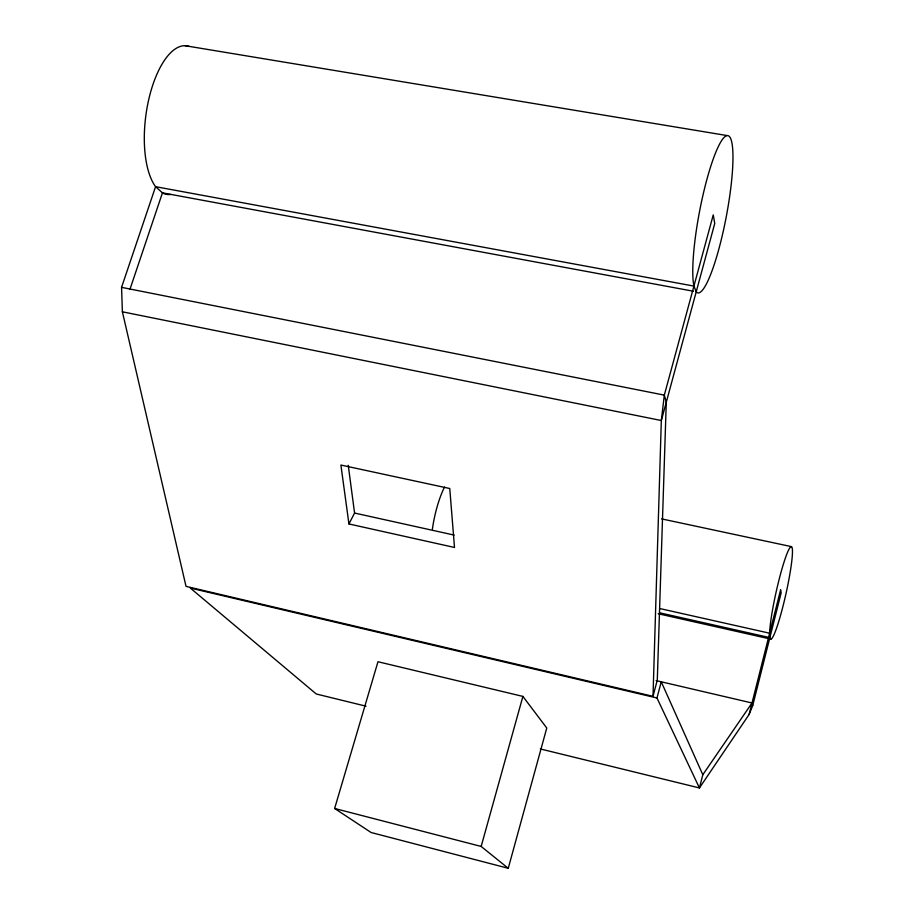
<?xml version="1.0" encoding="UTF-8"?>
<svg xmlns="http://www.w3.org/2000/svg" width="914" height="914" viewBox="0 0 914 914"><rect width="100%" height="100%" fill="white"/><g stroke="black" fill="none" stroke-linecap="round" stroke-linejoin="round"><path stroke-width="1.37" d="M122.385 311.8L186.022 586.365L653.007 696.331L661.325 420.52L664.318 395.134L713.251 214.893L714.748 223.484L661.325 420.52L122.385 311.8L121.562 287.35L155.574 186.673A74.959 31.327 -82.6 0 1 149.108 97.912A74.959 31.327 -82.6 0 1 189.152 46.443M749.114 714.474L780.625 589.747L781.15 592.912L752.713 705.562L749.114 714.474L699.427 787.948L540.345 748.943M702.809 774.729L699.427 787.948L656.983 697.988L661.245 681.787L702.809 774.729L752.016 702.992L656.126 680.599M653.007 696.331L657.292 680.119L666.283 402.229L664.318 395.134L121.562 287.35M508.253 868.3L546.766 728.012L522.899 696.411L377.973 661.736L334.627 808.479L371.095 832.505L508.253 868.3L481.164 846.444L334.627 808.479M481.164 846.444L522.899 696.411M129.879 289.544L162.452 192.843L693.429 291.235M348.931 523.951L340.899 465.043L449.757 488.51L454.509 547.463L348.931 523.951L354.575 513.051L348.245 465.317M185.085 45.7L727.007 135.546M693.92 286.093A80.089 13.619 -79.2 0 1 714.805 154.786A80.089 13.619 -79.2 0 1 730.206 192.557A80.089 13.619 -79.2 0 1 696.319 291.954L693.92 286.093L155.574 186.673L162.692 193.06A74.959 31.327 -82.6 0 0 170.701 194.453M661.622 518.889L791.467 546.629M354.575 513.051L454.189 535.09M659.988 608.587L769.645 633.219M659.874 612.871L768.468 637.321M658.24 613.751L770.868 639.126M656.983 697.988L190.329 588.056L316.255 693.989L366.046 706.202M752.016 702.992L752.713 705.562M432.402 529.08A45.494 12.202 -77.7 0 1 444.478 487.116M769.862 637.641L769.634 633.059A47.391 4.993 -77.4 0 1 786.428 555.141A47.391 4.993 -77.4 0 1 787.925 584.503A47.391 4.993 -77.4 0 1 769.862 637.641"/></g></svg>
